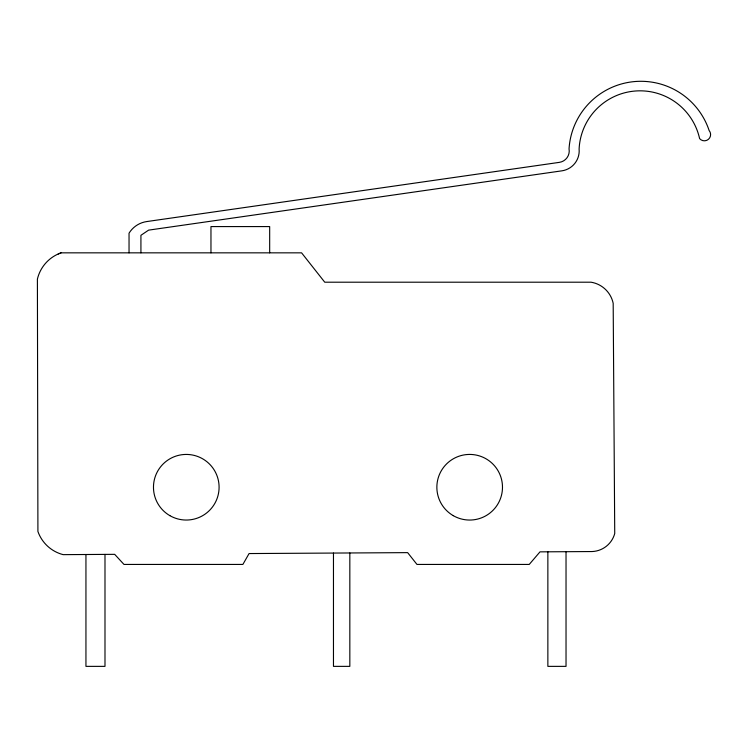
<?xml version="1.0" encoding="UTF-8"?>
<svg xmlns="http://www.w3.org/2000/svg" width="748" height="748" viewBox="0 0 748 748"><rect width="100%" height="100%" fill="white"/><g stroke="black" fill="none" stroke-linecap="round" stroke-linejoin="round"><path stroke-width="1.12" d="M58.232 253.974L61.093 252.843L301.584 252.843L324.754 282.202L591.042 282.202A27.04 27.04 0 0 1 613.182 303.314L614.734 533.53A24.441 24.441 0 0 1 592.07 551.547L540 551.856L529.238 564.431L416.963 564.431L407.651 552.632L249.075 553.557L242.885 564.431L123.99 564.431L114.687 554.343L63.15 554.642A36.315 36.315 0 0 1 37.914 531.463L37.4 279.107A36.699 36.699 0 0 1 61.093 252.843M566.03 551.706L566.03 666.365L547.863 666.365L547.863 551.809M349.83 552.968L349.83 666.365L333.468 666.365L333.468 553.062M269.673 252.843L269.673 226.579L210.964 226.579L210.964 252.843M140.923 252.843L140.923 235.311L148.609 230.132L561.879 170.834A20.177 20.177 0 0 0 579.111 149.03A61.009 61.009 0 0 1 699.614 138.614A6.246 6.246 0 0 0 708.421 139.334A6.246 6.246 0 0 0 709.132 130.526A71.948 71.948 0 0 0 569.05 148.852A11.529 11.529 0 0 1 559.354 162.363L146.73 221.567A24.908 24.908 0 0 0 129.039 233.198L129.039 252.843M104.991 554.399L104.991 666.365L85.945 666.365L85.945 554.511M169.88 515.653A32.809 32.809 0 0 0 219.089 487.238A32.809 32.809 0 0 0 169.88 458.823A32.809 32.809 0 0 0 169.88 515.653M453.269 515.653A32.809 32.809 0 0 0 502.488 487.238A32.809 32.809 0 0 0 453.269 458.823A32.809 32.809 0 0 0 453.269 515.653"/></g></svg>
